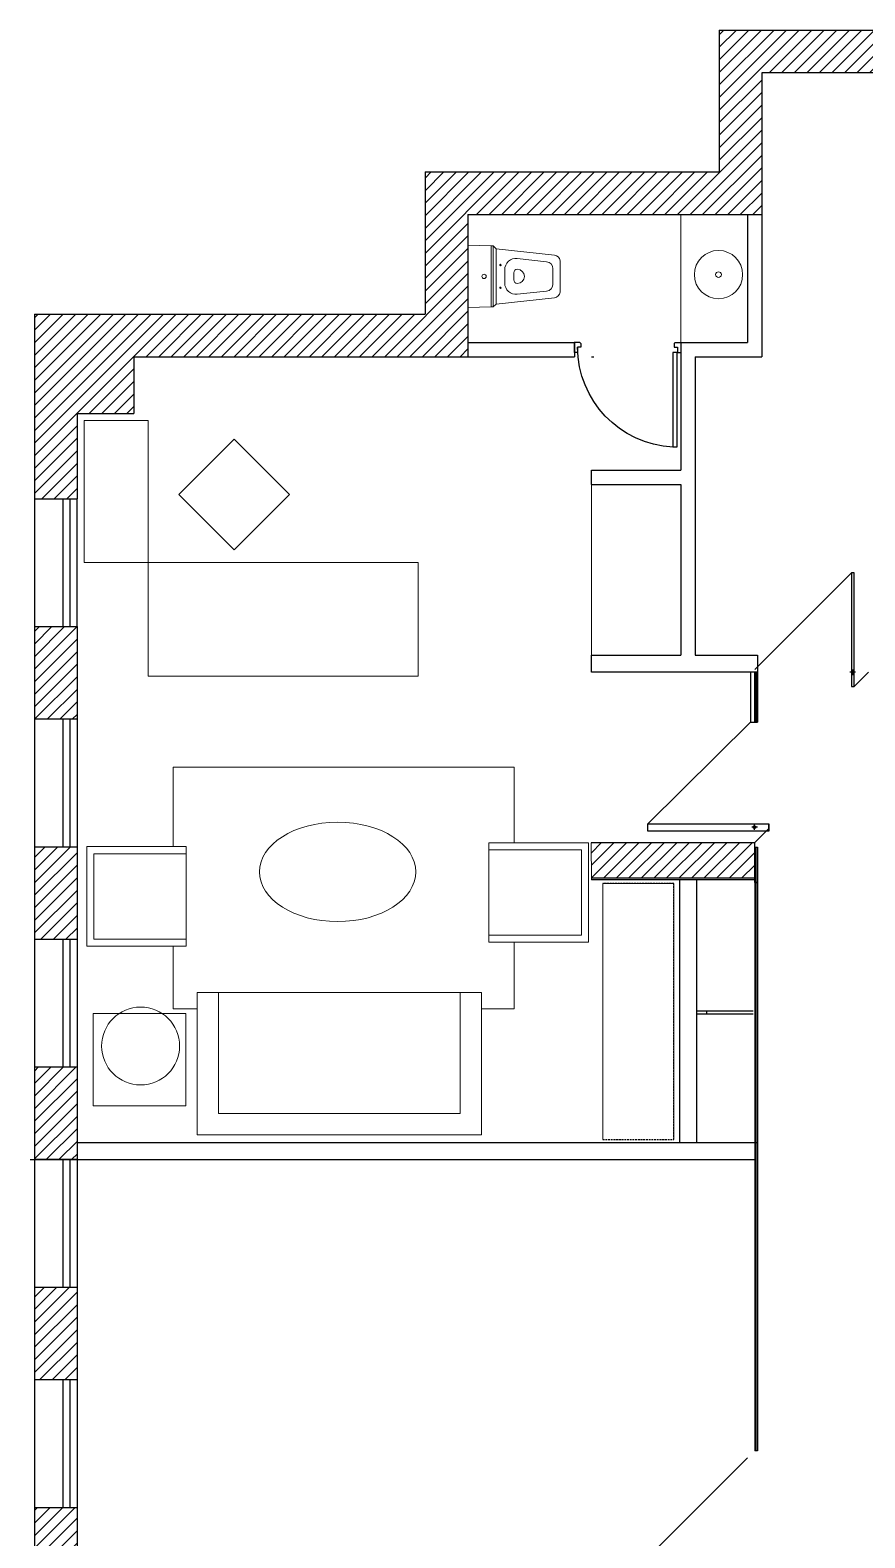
# Model space of a CAD drawing. Header units: millimetres. Extents: x 69942 to 103169, y 109869 to 150283.
# Drawn here: x 77100 to 82975, y 120204 to 130817 of the extents above; entities that cross this region are included whole.
import ezdxf

# ---------------------------------------------------------------- set-up
doc = ezdxf.new("R2010")
doc.units = ezdxf.units.MM
doc.header["$MEASUREMENT"] = 0
doc.linetypes.add('DASHED', pattern=[19.05, 12.7, -6.35])
doc.layers.add('008', color=8, linetype='Continuous', lineweight=9)
for name, color, linetype in [('A_MUEBLES', 2, 'Continuous'), ('FMZ-0.4', 5, 'Continuous'), ('FMZ-0.6', 7, 'Continuous'), ('FMZ-CRISTAL', 4, 'Continuous'), ('FMZ-PROYECCIONES', 50, 'DASHED'), ('Mobiliario', 7, 'Continuous'), ('vent', 8, 'Continuous')]:
    doc.layers.add(name, color=color, linetype=linetype)
doc.layers.add('FMZ-CONTRUYE', color=7, linetype='Continuous', true_color=0xf00000)
doc.layers.add('FMZ-MOBILIARIO', color=7, linetype='Continuous', true_color=0x46434a)
pattern_1 = [(45, (-680707.704, -994088.684), (-44.1941738, 44.1941738), [])]
pattern_2 = [(45, (-680707.704, -988958.684), (-44.1941738, 44.1941738), [])]

# ---------------------------------------------------------------- blocks, each defined once
blk = doc.blocks.new('A$C22EA419C')
at = {"layer": 'FMZ-CRISTAL'}
for p, q in [((0, 0), (68, -68)), ((-12, -70), (-2, -80)), ((-4, -69), (0, -69)), ((-2, -71), (-2, -67))]:
    blk.add_line(p, q, dxfattribs=at)
blk.add_lwpolyline([(-12, -70), (68, -70), (68, -68), (-12, -68)], close=True, dxfattribs=at)
blk.add_circle((-2, -69), 1, dxfattribs=at)
blk = doc.blocks.new('P-080')
at = {"layer": 'FMZ-MOBILIARIO'}
for p, q in [((741, 38), (741, 748)), ((771, 748), (741, 748)), ((771, 38), (771, 748)), ((0, -38), (0, 38)), ((25, 38), (0, 38)), ((25, -2), (25, 38)), ((771, 38), (741, 38)), ((775, 38), (800, 38)), ((775, -2), (775, 38)), ((800, -38), (800, 38)), ((42, -38), (0, -38)), ((50, -2), (25, -2)), ((50, -30), (42, -38)), ((50, -30), (50, -2)), ((750, -2), (775, -2)), ((750, -30), (750, -2)), ((750, -30), (758, -38)), ((758, -38), (800, -38))]:
    blk.add_line(p, q, dxfattribs=at)
blk.add_arc((776, -3), 751, 92.6679, 179.9589, dxfattribs=at)

msp = doc.modelspace()

# ---------------------------------------------------------------- hatches: boundary and pattern name
at = {"layer": 'Mobiliario', "linetype": 'Continuous'}
h = msp.add_hatch(dxfattribs=at)
h.set_pattern_fill('ANSI31', color=8, scale=500)
h.set_pattern_definition(pattern_1)
h.paths.add_polyline_path([(80180.1, 129518.5), (82250.1, 129518.5), (82250.1, 130516.9), (83450.1, 130516.9), (83450.1, 130816.9), (81950.1, 130816.9), (81950.1, 129818.5), (79880.1, 129818.5), (79880.1, 128818.5), (77130.1, 128818.5), (77130.1, 127518.5), (77430.1, 127518.5), (77430.1, 128118.5), (77830.1, 128118.5), (77830.1, 128518.5), (80180.1, 128518.5)])
h.paths.add_polyline_path([(77430.1, 126618.5), (77130.1, 126618.5), (77130.1, 125968.5), (77430.1, 125968.5)])
h.paths.add_polyline_path([(77430.1, 125068.5), (77130.1, 125068.5), (77130.1, 124418.5), (77430.1, 124418.5)])
h.paths.add_polyline_path([(77430.1, 123518.5), (77130.1, 123518.5), (77130.1, 122868.5), (77430.1, 122868.5)])
h.paths.add_polyline_path([(77430.1, 121968.5), (77130.1, 121968.5), (77130.1, 121318.5), (77430.1, 121318.5)])
h.paths.add_polyline_path([(77430.1, 120418.5), (77130.1, 120418.5), (77130.1, 119768.5), (77430.1, 119768.5)])
h.paths.add_polyline_path([(77430.1, 118868.5), (77130.1, 118868.5), (77130.1, 118218.5), (77430.1, 118218.5)])
h.paths.add_polyline_path([(77430.1, 117318.5), (77130.1, 117318.5), (77130.1, 116668.5), (77430.1, 116668.5)])
h.paths.add_polyline_path([(77430.1, 115768.5), (77130.1, 115768.5), (77130.1, 114568.5), (77430.1, 114568.5)])
h.paths.add_polyline_path([(77430.1, 113668.5), (77130.1, 113668.5), (77130.1, 113018.5), (77430.1, 113018.5)])
h.paths.add_polyline_path([(77430.1, 112118.5), (77130.1, 112118.5), (77130.1, 110479.2), (78950.1, 110479.2), (78950.1, 110779.2), (77430.1, 110779.2)])
h.paths.add_polyline_path([(80500.1, 110779.2), (79850.1, 110779.2), (79850.1, 110479.2), (80500.1, 110479.2)])
h.paths.add_polyline_path([(82050.1, 110779.2), (81400.1, 110779.2), (81400.1, 110479.2), (82050.1, 110479.2)])
h.paths.add_polyline_path([(83600.1, 110779.2), (82950.1, 110779.2), (82950.1, 110479.2), (83600.1, 110479.2)])
h.paths.add_polyline_path([(85150.1, 110779.2), (84500.1, 110779.2), (84500.1, 110479.2), (85150.1, 110479.2)])
h.paths.add_polyline_path([(86700.1, 110779.2), (86050.1, 110779.2), (86050.1, 110479.2), (86700.1, 110479.2)])
h.paths.add_polyline_path([(88250.1, 110779.2), (87600.1, 110779.2), (87600.1, 110479.2), (88250.1, 110479.2)])
h.paths.add_polyline_path([(89800.1, 110779.2), (89150.1, 110779.2), (89150.1, 110479.2), (89800.1, 110479.2)])
h.paths.add_polyline_path([(91350.1, 110779.2), (90700.1, 110779.2), (90700.1, 110479.2), (91350.1, 110479.2)])
h.paths.add_polyline_path([(92900.1, 110779.2), (92250.1, 110779.2), (92250.1, 110479.2), (92900.1, 110479.2)])
h.paths.add_polyline_path([(94450.1, 110779.2), (93800.1, 110779.2), (93800.1, 110479.2), (94450.1, 110479.2)])
h.paths.add_polyline_path([(96000.1, 110779.2), (95350.1, 110779.2), (95350.1, 110479.2), (96000.1, 110479.2)])
h.paths.add_polyline_path([(97550.1, 110779.2), (96900.1, 110779.2), (96900.1, 110479.2), (97550.1, 110479.2)])
h.paths.add_polyline_path([(100550.1, 112316.9), (101550.1, 112316.9), (101550.1, 114516.9), (102700.1, 114516.9), (102700.1, 115536.9), (102400.1, 115536.9), (102400.1, 114816.9), (102000.1, 114816.9), (101250.1, 114816.9), (101250.1, 112616.9), (100250.1, 112616.9), (100250.1, 110779.2), (98450.1, 110779.2), (98450.1, 110479.2), (100550.1, 110479.2)])
h = msp.add_hatch(dxfattribs=at)
h.set_pattern_fill('ANSI31', color=8, scale=500)
h.set_pattern_definition(pattern_1)
h.paths.add_polyline_path([(80180.1, 129518.5), (82250.1, 129518.5), (82250.1, 130516.9), (83450.1, 130516.9), (83450.1, 130816.9), (81950.1, 130816.9), (81950.1, 129818.5), (79880.1, 129818.5), (79880.1, 128818.5), (77130.1, 128818.5), (77130.1, 127518.5), (77430.1, 127518.5), (77430.1, 128118.5), (77830.1, 128118.5), (77830.1, 128518.5), (80180.1, 128518.5)])
h.paths.add_polyline_path([(77430.1, 126618.5), (77130.1, 126618.5), (77130.1, 125968.5), (77430.1, 125968.5)])
h.paths.add_polyline_path([(77430.1, 125068.5), (77130.1, 125068.5), (77130.1, 124418.5), (77430.1, 124418.5)])
h.paths.add_polyline_path([(77430.1, 123518.5), (77130.1, 123518.5), (77130.1, 122868.5), (77430.1, 122868.5)])
h.paths.add_polyline_path([(77430.1, 121968.5), (77130.1, 121968.5), (77130.1, 121318.5), (77430.1, 121318.5)])
h.paths.add_polyline_path([(77430.1, 120418.5), (77130.1, 120418.5), (77130.1, 119768.5), (77430.1, 119768.5)])
h.paths.add_polyline_path([(77430.1, 118868.5), (77130.1, 118868.5), (77130.1, 118218.5), (77430.1, 118218.5)])
h.paths.add_polyline_path([(77430.1, 117318.5), (77130.1, 117318.5), (77130.1, 116668.5), (77430.1, 116668.5)])
h.paths.add_polyline_path([(77430.1, 115768.5), (77130.1, 115768.5), (77130.1, 114568.5), (77430.1, 114568.5)])
h.paths.add_polyline_path([(77430.1, 113668.5), (77130.1, 113668.5), (77130.1, 113018.5), (77430.1, 113018.5)])
h.paths.add_polyline_path([(77430.1, 112118.5), (77130.1, 112118.5), (77130.1, 110479.2), (78950.1, 110479.2), (78950.1, 110779.2), (77430.1, 110779.2)])
h.paths.add_polyline_path([(80500.1, 110779.2), (79850.1, 110779.2), (79850.1, 110479.2), (80500.1, 110479.2)])
h.paths.add_polyline_path([(82050.1, 110779.2), (81400.1, 110779.2), (81400.1, 110479.2), (82050.1, 110479.2)])
h.paths.add_polyline_path([(83600.1, 110779.2), (82950.1, 110779.2), (82950.1, 110479.2), (83600.1, 110479.2)])
h.paths.add_polyline_path([(85150.1, 110779.2), (84500.1, 110779.2), (84500.1, 110479.2), (85150.1, 110479.2)])
h.paths.add_polyline_path([(86700.1, 110779.2), (86050.1, 110779.2), (86050.1, 110479.2), (86700.1, 110479.2)])
h.paths.add_polyline_path([(88250.1, 110779.2), (87600.1, 110779.2), (87600.1, 110479.2), (88250.1, 110479.2)])
h.paths.add_polyline_path([(89800.1, 110779.2), (89150.1, 110779.2), (89150.1, 110479.2), (89800.1, 110479.2)])
h.paths.add_polyline_path([(91350.1, 110779.2), (90700.1, 110779.2), (90700.1, 110479.2), (91350.1, 110479.2)])
h.paths.add_polyline_path([(92900.1, 110779.2), (92250.1, 110779.2), (92250.1, 110479.2), (92900.1, 110479.2)])
h.paths.add_polyline_path([(94450.1, 110779.2), (93800.1, 110779.2), (93800.1, 110479.2), (94450.1, 110479.2)])
h.paths.add_polyline_path([(96000.1, 110779.2), (95350.1, 110779.2), (95350.1, 110479.2), (96000.1, 110479.2)])
h.paths.add_polyline_path([(97550.1, 110779.2), (96900.1, 110779.2), (96900.1, 110479.2), (97550.1, 110479.2)])
h.paths.add_polyline_path([(100550.1, 112316.9), (101550.1, 112316.9), (101550.1, 114516.9), (102700.1, 114516.9), (102700.1, 115536.9), (102400.1, 115536.9), (102400.1, 114816.9), (102000.1, 114816.9), (101250.1, 114816.9), (101250.1, 112616.9), (100250.1, 112616.9), (100250.1, 110779.2), (98450.1, 110779.2), (98450.1, 110479.2), (100550.1, 110479.2)])
h = msp.add_hatch(dxfattribs=at)
h.set_pattern_fill('ANSI31', color=8, scale=500)
h.set_pattern_definition(pattern_2)
h.paths.add_polyline_path([(82200.1, 125096.9), (81050.1, 125096.9), (81050.1, 124846.9), (82200.1, 124846.9)])
h = msp.add_hatch(dxfattribs=at)
h.set_pattern_fill('ANSI31', color=8, scale=500)
h.set_pattern_definition(pattern_2)
h.paths.add_polyline_path([(82200.1, 125096.9), (81050.1, 125096.9), (81050.1, 124846.9), (82200.1, 124846.9)])

# ---------------------------------------------------------------- linework, layer by layer
at = {"layer": '008'}
for p, q in [((82205.1, 125066.9), (82205.1, 120816.9)), ((82205.1, 125066.9), (82205.1, 120816.9)), ((82215.1, 125066.9), (82215.1, 120816.9)), ((82215.1, 125066.9), (82215.1, 120816.9))]:
    msp.add_line(p, q, dxfattribs=at)
at = {"layer": 'A_MUEBLES', "color": 7, "linetype": 'Continuous', "lineweight": 9}
for p, q in [((81680.1, 128618.5), (81680.1, 129518.5)), ((81680.1, 128618.5), (81680.1, 129518.5)), ((80180.1, 129303.7), (80345.1, 129298.7)), ((80180.1, 129303.7), (80180.1, 128863.7)), ((80180.1, 129303.7), (80345.1, 129298.7)), ((80180.1, 129303.7), (80180.1, 128863.7)), ((80345.1, 129298.7), (80345.1, 128868.7)), ((80345.1, 129298.7), (80360.1, 129298.7)), ((80345.1, 129298.7), (80345.1, 128868.7)), ((80345.1, 129298.7), (80360.1, 129298.7)), ((80360.1, 129298.7), (80380.1, 129278.7)), ((80360.1, 129298.7), (80360.1, 128868.7)), ((80360.1, 129298.7), (80380.1, 129278.7)), ((80360.1, 129298.7), (80360.1, 128868.7)), ((80380.1, 129278.7), (80790.1, 129233.7)), ((80380.1, 129278.7), (80380.1, 128888.7)), ((80380.1, 129278.7), (80790.1, 129233.7)), ((80380.1, 129278.7), (80380.1, 128888.7)), ((80528.8, 129209.9), (80735.5, 129187.2)), ((80528.8, 129209.9), (80735.5, 129187.2)), ((80830.1, 129193.7), (80830.1, 128973.7)), ((80830.1, 129193.7), (80830.1, 128973.7)), ((80440.1, 129037), (80440.1, 129130.4)), ((80440.1, 129037), (80440.1, 129130.4)), ((80503.8, 129108.7), (80503.8, 129058.7)), ((80503.8, 129108.7), (80503.8, 129058.7)), ((80780.1, 129029.8), (80780.1, 129137.5)), ((80780.1, 129029.8), (80780.1, 129137.5)), ((80528.8, 128957.4), (80735.5, 128980.1)), ((80528.8, 128957.4), (80735.5, 128980.1)), ((80180.1, 128863.7), (80345.1, 128868.7)), ((80180.1, 128863.7), (80345.1, 128868.7)), ((80345.1, 128868.7), (80360.1, 128868.7)), ((80345.1, 128868.7), (80360.1, 128868.7)), ((80360.1, 128868.7), (80380.1, 128888.7)), ((80360.1, 128868.7), (80380.1, 128888.7)), ((80380.1, 128888.7), (80790.1, 128933.7)), ((80380.1, 128888.7), (80790.1, 128933.7)), ((77481.2, 128068.5), (77481.2, 127068.5)), ((77931.2, 128068.5), (77481.2, 128068.5)), ((77481.2, 128068.5), (77481.2, 127068.5)), ((77931.2, 128068.5), (77481.2, 128068.5)), ((77931.2, 127068.5), (77931.2, 128068.5)), ((77931.2, 127068.5), (77931.2, 128068.5)), ((81050.1, 127618.5), (81050.1, 126416.9)), ((81050.1, 127618.5), (81050.1, 126416.9)), ((77931.2, 127068.5), (77481.2, 127068.5)), ((77931.2, 127068.5), (77481.2, 127068.5)), ((77931.2, 127068.5), (77931.2, 126268.5)), ((79831.2, 127068.5), (77931.2, 127068.5)), ((77931.2, 127068.5), (77931.2, 126268.5)), ((79831.2, 127068.5), (77931.2, 127068.5)), ((79831.2, 127068.5), (79831.2, 126268.5)), ((79831.2, 127068.5), (79831.2, 126268.5)), ((79831.2, 126268.5), (77931.2, 126268.5)), ((79831.2, 126268.5), (77931.2, 126268.5)), ((78106.4, 125628.6), (80506.4, 125628.6)), ((78106.4, 125628.6), (78106.4, 125069.4)), ((78106.4, 125628.6), (80506.4, 125628.6)), ((78106.4, 125628.6), (78106.4, 125069.4)), ((80506.4, 125628.6), (80506.4, 125096.8)), ((80506.4, 125628.6), (80506.4, 125096.8)), ((78199.2, 125069.4), (77499.2, 125069.4)), ((77499.2, 125069.4), (77499.2, 124369.4)), ((78199.2, 125069.4), (77499.2, 125069.4)), ((77499.2, 125069.4), (77499.2, 124369.4)), ((78199.2, 125019.4), (77549.2, 125019.4)), ((77549.2, 125019.4), (77549.2, 124419.4)), ((78199.2, 125019.4), (77549.2, 125019.4)), ((77549.2, 125019.4), (77549.2, 124419.4)), ((78199.2, 124369.4), (78199.2, 125069.4)), ((78199.2, 124369.4), (78199.2, 125069.4)), ((80329.6, 124396.8), (80329.6, 125096.8)), ((80329.6, 125096.8), (81029.6, 125096.8)), ((80329.6, 125096.8), (81029.6, 125096.8)), ((80329.6, 124396.8), (80329.6, 125096.8)), ((80329.6, 125096.8), (81029.6, 125096.8)), ((80329.6, 125096.8), (81029.6, 125096.8)), ((80329.6, 125046.8), (80979.6, 125046.8)), ((80329.6, 125046.8), (80979.6, 125046.8)), ((80979.6, 125046.8), (80979.6, 124446.8)), ((80979.6, 125046.8), (80979.6, 124446.8)), ((81029.6, 125096.8), (81029.6, 124396.8)), ((81029.6, 125096.8), (81029.6, 124396.8)), ((81048.8, 125096.9), (81050.1, 124836.9)), ((81048.8, 125096.9), (81050.1, 124836.9)), ((81130.1, 124809.7), (81130.1, 123008.1)), ((81630.1, 124809.7), (81130.1, 124809.7)), ((81130.1, 124809.7), (81130.1, 123008.1)), ((81630.1, 123008.1), (81630.1, 124809.7)), ((77549.2, 124419.4), (78199.2, 124419.4)), ((77549.2, 124419.4), (78199.2, 124419.4)), ((80329.6, 124446.8), (80979.6, 124446.8)), ((80329.6, 124446.8), (80979.6, 124446.8)), ((80979.6, 124396.8), (80329.6, 124396.8)), ((80329.6, 124396.8), (81029.6, 124396.8)), ((80979.6, 124396.8), (80329.6, 124396.8)), ((80329.6, 124396.8), (81029.6, 124396.8)), ((80506.4, 124396.8), (80506.4, 123928.6)), ((80506.4, 124396.8), (80506.4, 123928.6)), ((77499.2, 124369.4), (78199.2, 124369.4)), ((77499.2, 124369.4), (78199.2, 124369.4)), ((78106.4, 124369.4), (78106.4, 123928.6)), ((78106.4, 124369.4), (78106.4, 123928.6)), ((80276.1, 124042), (78276.1, 124042)), ((78276.1, 124042), (78276.1, 123042)), ((80276.1, 124042), (78276.1, 124042)), ((78276.1, 124042), (78276.1, 123042)), ((78426.1, 124042), (78426.1, 123192)), ((78426.1, 124042), (78426.1, 123192)), ((80126.1, 124042), (80126.1, 123192)), ((80126.1, 124042), (80126.1, 123192)), ((80276.1, 123192), (80276.1, 124042)), ((80276.1, 124042), (80276.1, 123042)), ((80276.1, 123192), (80276.1, 124042)), ((80276.1, 124042), (80276.1, 123042)), ((78106.4, 123928.6), (78276.1, 123928.6)), ((78106.4, 123928.6), (78276.1, 123928.6)), ((80276.1, 123928.6), (80506.4, 123928.6)), ((80276.1, 123928.6), (80506.4, 123928.6)), ((78426.1, 123192), (80126.1, 123192)), ((78426.1, 123192), (80126.1, 123192)), ((78276.1, 123042), (80276.1, 123042)), ((78276.1, 123042), (80276.1, 123042))]:
    msp.add_line(p, q, dxfattribs=at)
at = {"layer": 'A_MUEBLES', "color": 7, "linetype": 'Continuous', "lineweight": 9, "flags": 128}
for points in [[(78536, 127159.7), (78924.9, 127548.6), (78536, 127937.6), (78147.1, 127548.6)], [(78536, 127159.7), (78924.9, 127548.6), (78536, 127937.6), (78147.1, 127548.6)], [(77544.7, 123244.6), (78194.7, 123244.6), (78194.7, 123894.6), (77544.7, 123894.6)], [(77544.7, 123244.6), (78194.7, 123244.6), (78194.7, 123894.6), (77544.7, 123894.6)]]:
    msp.add_lwpolyline(points, close=True, dxfattribs=at)
at = {"layer": 'A_MUEBLES', "color": 7, "linetype": 'Continuous', "lineweight": 9}
for centre, radius in [((81945.1, 129096), 170), ((81945.1, 129096), 170), ((80410.1, 129163.7), 5), ((80410.1, 129163.7), 5), ((80295.1, 129083.7), 15), ((80295.1, 129083.7), 15), ((81945.1, 129096), 20), ((81945.1, 129096), 20), ((80410.1, 129003.7), 5), ((80410.1, 129003.7), 5), ((77877.6, 123666.1), 274.2), ((77877.6, 123666.1), 274.2)]:
    msp.add_circle(centre, radius, dxfattribs=at)
for centre, radius, start, end in [((80520.1, 129130.4), 80, 83.73651, 180), ((80520.1, 129130.4), 80, 83.73651, 180), ((80730.1, 129137.5), 50, 0, 83.73651), ((80730.1, 129137.5), 50, 0, 83.73651), ((80785.2, 129188.7), 45.2, 6.26349, 83.73651), ((80785.2, 129188.7), 45.2, 6.26349, 83.73651), ((80528.8, 129108.7), 25, 90, 180), ((80528.8, 129108.7), 25, 90, 180), ((80528.8, 129058.7), 25, 180, 270), ((80528.8, 129058.7), 25, 180, 270), ((80528.8, 129083.7), 50, 270, 90), ((80528.8, 129083.7), 50, 270, 90), ((80520.1, 129037), 80, 180, 276.26349), ((80520.1, 129037), 80, 180, 276.26349), ((80730.1, 129029.8), 50, 276.26349, 0.00001), ((80730.1, 129029.8), 50, 276.26349, 0.00001), ((80785.2, 128978.6), 45.2, 276.26349, 353.73651), ((80785.2, 128978.6), 45.2, 276.26349, 353.73651)]:
    msp.add_arc(centre, radius, start, end, dxfattribs=at)
msp.add_ellipse((79264.4, 124892), major_axis=(-550.2, 0), ratio=0.6361613, dxfattribs=at)
msp.add_ellipse((79264.4, 124892), major_axis=(-550.2, 0), ratio=0.6361613, dxfattribs=at)
at = {"layer": 'FMZ-0.4'}
for p, q in [((82150.1, 129518.5), (82150.1, 128618.5)), ((82150.1, 129518.5), (82150.1, 128618.5)), ((82250.1, 129518.5), (82250.1, 128518.5)), ((82250.1, 129518.5), (82250.1, 128518.5)), ((80180.1, 128618.5), (80931.6, 128618.5)), ((80180.1, 128618.5), (80931.6, 128618.5)), ((80931.6, 128618.5), (80931.6, 128518.5)), ((80931.6, 128618.5), (80931.6, 128518.5)), ((81680.1, 128618.5), (81680.1, 127718.5)), ((81680.1, 128618.5), (82150.1, 128618.5)), ((81680.1, 128618.5), (81680.1, 127718.5)), ((81680.1, 128618.5), (82150.1, 128618.5)), ((80180.1, 128518.5), (80931.6, 128518.5)), ((80180.1, 128518.5), (80931.6, 128518.5)), ((81780.1, 128518.5), (82250.1, 128518.5)), ((81780.1, 128518.5), (81780.1, 126416.9)), ((81780.1, 128518.5), (82250.1, 128518.5)), ((81780.1, 128518.5), (81780.1, 126416.9)), ((81050.1, 127718.5), (81680.1, 127718.5)), ((81050.1, 127618.5), (81050.1, 127718.5)), ((81050.1, 127718.5), (81680.1, 127718.5)), ((81050.1, 127618.5), (81050.1, 127718.5)), ((81050.1, 127618.5), (81680.1, 127618.5)), ((81050.1, 127618.5), (81680.1, 127618.5)), ((81680.1, 127618.5), (81680.1, 126416.9)), ((81680.1, 127618.5), (81680.1, 126416.9)), ((81670.1, 124838.5), (81670.1, 122988.5)), ((81670.1, 124838.5), (81670.1, 122988.5)), ((81790.1, 124838.5), (81790.1, 122988.5)), ((81790.1, 124838.5), (81790.1, 122988.5)), ((81790.1, 123913.5), (82190.1, 123913.5)), ((81790.1, 123913.5), (82190.1, 123913.5)), ((81790.1, 123893.5), (82190.1, 123893.5)), ((81790.1, 123893.5), (82190.1, 123893.5)), ((81860.1, 123911.9), (81860.1, 123891.9)), ((81860.1, 123911.9), (81860.1, 123891.9)), ((77430.1, 122986.9), (80300.1, 122986.9)), ((77430.1, 122986.9), (82200.1, 122986.9)), ((77430.1, 122986.9), (80300.1, 122986.9)), ((77430.1, 122986.9), (82200.1, 122986.9)), ((82200.1, 122986.9), (82200.1, 122866.9)), ((82200.1, 122986.9), (82200.1, 122866.9)), ((77100.1, 122866.9), (82200.1, 122866.9)), ((77100.1, 122866.9), (82200.1, 122866.9))]:
    msp.add_line(p, q, dxfattribs=at)
for points in [[(82220.1, 126416.9), (82220.1, 126296.9), (81050.1, 126296.9), (81050.1, 126416.9), (81680.1, 126416.9)], [(82220.1, 126416.9), (82220.1, 126296.9), (81050.1, 126296.9), (81050.1, 126416.9), (81680.1, 126416.9)], [(81780.1, 126416.9), (82220.1, 126416.9)], [(81780.1, 126416.9), (82220.1, 126416.9)]]:
    msp.add_lwpolyline(points, dxfattribs=at)
at = {"layer": 'FMZ-0.6'}
for p, q in [((81950.1, 130816.9), (83450.1, 130816.9)), ((81950.1, 130816.9), (81950.1, 129818.5)), ((81950.1, 130816.9), (83450.1, 130816.9)), ((81950.1, 130816.9), (81950.1, 129818.5)), ((83450.1, 130516.9), (82250.1, 130516.9)), ((82250.1, 130516.9), (82250.1, 129518.5)), ((83450.1, 130516.9), (82250.1, 130516.9)), ((82250.1, 130516.9), (82250.1, 129518.5)), ((79880.1, 129818.5), (81950.1, 129818.5)), ((79880.1, 129818.5), (79880.1, 128818.5)), ((79880.1, 129818.5), (81950.1, 129818.5)), ((79880.1, 129818.5), (79880.1, 128818.5)), ((80180.1, 129518.5), (82250.1, 129518.5)), ((80180.1, 129518.5), (80180.1, 128518.5)), ((80180.1, 129518.5), (82250.1, 129518.5)), ((80180.1, 129518.5), (80180.1, 128518.5)), ((77130.1, 128818.5), (77130.1, 127518.5)), ((77130.1, 128818.5), (79880.1, 128818.5)), ((77130.1, 128818.5), (79880.1, 128818.5)), ((77130.1, 128818.5), (77130.1, 127518.5)), ((77130.1, 128818.5), (79880.1, 128818.5)), ((77130.1, 128818.5), (79880.1, 128818.5)), ((77830.1, 128518.5), (77830.1, 128118.5)), ((77830.1, 128518.5), (80180.1, 128518.5)), ((77830.1, 128518.5), (77830.1, 128118.5)), ((77830.1, 128518.5), (80180.1, 128518.5)), ((77430.1, 128118.5), (77430.1, 127518.5)), ((77430.1, 128118.5), (77830.1, 128118.5)), ((77430.1, 128118.5), (77430.1, 127518.5)), ((77430.1, 128118.5), (77830.1, 128118.5)), ((77130.1, 127518.5), (77430.1, 127518.5)), ((77130.1, 127518.5), (77430.1, 127518.5)), ((77130.1, 126618.5), (77430.1, 126618.5)), ((77130.1, 126618.5), (77130.1, 125968.5)), ((77130.1, 126618.5), (77430.1, 126618.5)), ((77130.1, 126618.5), (77130.1, 125968.5)), ((77430.1, 126618.5), (77430.1, 125968.5)), ((77430.1, 126618.5), (77430.1, 125968.5)), ((77130.1, 125968.5), (77430.1, 125968.5)), ((77130.1, 125968.5), (77430.1, 125968.5)), ((77130.1, 125068.5), (77430.1, 125068.5)), ((77130.1, 125068.5), (77130.1, 124418.5)), ((77130.1, 125068.5), (77430.1, 125068.5)), ((77130.1, 125068.5), (77130.1, 124418.5)), ((77430.1, 125068.5), (77430.1, 124418.5)), ((77430.1, 125068.5), (77430.1, 124418.5)), ((82200.1, 125096.9), (81048.8, 125096.9)), ((82198.8, 125096.9), (81048.8, 125096.9)), ((82198.8, 125096.9), (81048.8, 125096.9)), ((82200.1, 125096.9), (81048.8, 125096.9)), ((82198.8, 125096.9), (81048.8, 125096.9)), ((82198.8, 125096.9), (81048.8, 125096.9)), ((82198.8, 125096.9), (82200.1, 124836.9)), ((82198.8, 125096.9), (82200.1, 124836.9)), ((82200.1, 124816.9), (82200.1, 125066.9)), ((82200.1, 124816.9), (82200.1, 125066.9)), ((82200.1, 124816.9), (82200.1, 125066.9)), ((82200.1, 124816.9), (82200.1, 125066.9)), ((82198.8, 124846.9), (81048.8, 124846.9)), ((82198.8, 124846.9), (81048.8, 124846.9)), ((82198.8, 124846.9), (81048.8, 124846.9)), ((82198.8, 124846.9), (81048.8, 124846.9)), ((82200.1, 124836.9), (81050.1, 124836.9)), ((82200.1, 124836.9), (81050.1, 124836.9)), ((77130.1, 124418.5), (77430.1, 124418.5)), ((77130.1, 124418.5), (77430.1, 124418.5)), ((77130.1, 123518.5), (77130.1, 122868.5)), ((77130.1, 123518.5), (77430.1, 123518.5)), ((77130.1, 123518.5), (77130.1, 122868.5)), ((77130.1, 123518.5), (77430.1, 123518.5)), ((77430.1, 123518.5), (77430.1, 122868.5)), ((77430.1, 123518.5), (77430.1, 122868.5)), ((77130.1, 122868.5), (77430.1, 122868.5)), ((77130.1, 122868.5), (77430.1, 122868.5)), ((77130.1, 121968.5), (77130.1, 121318.5)), ((77130.1, 121968.5), (77430.1, 121968.5)), ((77130.1, 121968.5), (77130.1, 121318.5)), ((77130.1, 121968.5), (77430.1, 121968.5)), ((77430.1, 121968.5), (77430.1, 121318.5)), ((77430.1, 121968.5), (77430.1, 121318.5)), ((77130.1, 121318.5), (77430.1, 121318.5)), ((77130.1, 121318.5), (77430.1, 121318.5)), ((77130.1, 120418.5), (77430.1, 120418.5)), ((77130.1, 120418.5), (77130.1, 119768.5)), ((77130.1, 120418.5), (77430.1, 120418.5)), ((77130.1, 120418.5), (77130.1, 119768.5)), ((77430.1, 120418.5), (77430.1, 119768.5)), ((77430.1, 120418.5), (77430.1, 119768.5))]:
    msp.add_line(p, q, dxfattribs=at)
at = {"layer": 'FMZ-CRISTAL'}
for p, q in [((82170.1, 126296.9), (82170.1, 125946.9)), ((82170.1, 126296.9), (82170.1, 125946.9)), ((82200.1, 126296.9), (82200.1, 125946.9)), ((82200.1, 126296.9), (82200.1, 125946.9)), ((82205.1, 126296.9), (82205.1, 125946.9)), ((82205.1, 126296.9), (82205.1, 125946.9)), ((82215.1, 126296.9), (82215.1, 125946.9)), ((82215.1, 126296.9), (82215.1, 125946.9)), ((82170.1, 125946.9), (81448.8, 125229.4)), ((82170.1, 125946.9), (81448.8, 125229.4)), ((82218.8, 125206.9), (82178.8, 125206.9)), ((82218.8, 125206.9), (82178.8, 125206.9)), ((82198.8, 125186.9), (82198.8, 125226.9)), ((82198.8, 125186.9), (82198.8, 125226.9)), ((82298.8, 125196.9), (82198.8, 125096.9)), ((82298.8, 125196.9), (82198.8, 125096.9)), ((82200.1, 125066.9), (82200.1, 122986.9)), ((82200.1, 125066.9), (82200.1, 122986.9)), ((82200.1, 122986.9), (82200.1, 120816.9)), ((82200.1, 122986.9), (82200.1, 120816.9)), ((82220.1, 122986.9), (82220.1, 120816.9)), ((82220.1, 122986.9), (82220.1, 120816.9)), ((82220.1, 120816.9), (82200.1, 120816.9)), ((82220.1, 120816.9), (82200.1, 120816.9))]:
    msp.add_line(p, q, dxfattribs=at)
for points in [[(82220.1, 125946.9), (82200.1, 125946.9), (82200.1, 126296.9), (82220.1, 126296.9)], [(82220.1, 125946.9), (82200.1, 125946.9), (82200.1, 126296.9), (82220.1, 126296.9)], [(82298.8, 125179.4), (81448.8, 125179.4), (81448.8, 125229.4), (82298.8, 125229.4)], [(82298.8, 125179.4), (81448.8, 125179.4), (81448.8, 125229.4), (82298.8, 125229.4)], [(82220.1, 124816.9), (82200.1, 124816.9), (82200.1, 125066.9), (82220.1, 125066.9)], [(82220.1, 124816.9), (82200.1, 124816.9), (82200.1, 125066.9), (82220.1, 125066.9)]]:
    msp.add_lwpolyline(points, close=True, dxfattribs=at)
for points in [[(82170.1, 125946.9), (82220.1, 125946.9)], [(82170.1, 125946.9), (82220.1, 125946.9)], [(82298.8, 125179.4), (82298.8, 125229.4)], [(82298.8, 125179.4), (82298.8, 125229.4)]]:
    msp.add_lwpolyline(points, dxfattribs=at)
msp.add_circle((82198.8, 125206.9), 10, dxfattribs=at)
msp.add_circle((82198.8, 125206.9), 10, dxfattribs=at)
at = {"layer": 'FMZ-MOBILIARIO'}
for p, q in [((82200.1, 124816.9), (82220.1, 124816.9)), ((82200.1, 124816.9), (82220.1, 124816.9)), ((82220.1, 124816.9), (82220.1, 122986.9)), ((82220.1, 124816.9), (82220.1, 122986.9))]:
    msp.add_line(p, q, dxfattribs=at)
for points in [[(81050.1, 128516.9), (81068.1, 128516.9)], [(81050.1, 128516.9), (81068.1, 128516.9)], [(82200.1, 122986.9), (82220.1, 122986.9)], [(82200.1, 122986.9), (82220.1, 122986.9)]]:
    msp.add_lwpolyline(points, dxfattribs=at)
at = {"layer": 'FMZ-PROYECCIONES'}
for p, q in [((81630.1, 124809.7), (81130.1, 124809.7)), ((81630.1, 123008.1), (81630.1, 124809.7)), ((81130.1, 123008.1), (81630.1, 123008.1)), ((81130.1, 123008.1), (81630.1, 123008.1))]:
    msp.add_line(p, q, dxfattribs=at)
at = {"layer": 'vent'}
for p, q in [((77130.1, 127518.5), (77130.1, 126618.5)), ((77130.1, 127518.5), (77130.1, 126618.5)), ((77330.1, 127518.5), (77330.1, 126618.5)), ((77330.1, 127518.5), (77330.1, 126618.5)), ((77380.1, 127518.5), (77380.1, 126618.5)), ((77380.1, 127518.5), (77380.1, 126618.5)), ((77430.1, 126618.5), (77430.1, 127518.5)), ((77430.1, 126618.5), (77430.1, 127518.5)), ((77130.1, 125968.5), (77130.1, 125068.5)), ((77130.1, 125968.5), (77130.1, 125068.5)), ((77330.1, 125968.5), (77330.1, 125068.5)), ((77330.1, 125968.5), (77330.1, 125068.5)), ((77380.1, 125968.5), (77380.1, 125068.5)), ((77380.1, 125968.5), (77380.1, 125068.5)), ((77430.1, 125968.5), (77430.1, 125068.5)), ((77430.1, 125968.5), (77430.1, 125068.5)), ((77130.1, 124418.5), (77130.1, 123518.5)), ((77130.1, 124418.5), (77130.1, 123518.5)), ((77330.1, 124418.5), (77330.1, 123518.5)), ((77330.1, 124418.5), (77330.1, 123518.5)), ((77380.1, 124418.5), (77380.1, 123518.5)), ((77380.1, 124418.5), (77380.1, 123518.5)), ((77430.1, 124418.5), (77430.1, 123518.5)), ((77430.1, 124418.5), (77430.1, 123518.5)), ((77130.1, 122868.5), (77130.1, 121968.5)), ((77130.1, 122868.5), (77130.1, 121968.5)), ((77330.1, 122868.5), (77330.1, 121968.5)), ((77330.1, 122868.5), (77330.1, 121968.5)), ((77380.1, 122868.5), (77380.1, 121968.5)), ((77380.1, 122868.5), (77380.1, 121968.5)), ((77430.1, 122868.5), (77430.1, 121968.5)), ((77430.1, 122868.5), (77430.1, 121968.5)), ((77130.1, 121318.5), (77130.1, 120418.5)), ((77130.1, 121318.5), (77130.1, 120418.5)), ((77330.1, 121318.5), (77330.1, 120418.5)), ((77330.1, 121318.5), (77330.1, 120418.5)), ((77380.1, 121318.5), (77380.1, 120418.5)), ((77380.1, 121318.5), (77380.1, 120418.5)), ((77430.1, 121318.5), (77430.1, 120418.5)), ((77430.1, 121318.5), (77430.1, 120418.5))]:
    msp.add_line(p, q, dxfattribs=at)

# ---------------------------------------------------------------- block references
at = {"layer": 'FMZ-CONTRUYE', "xscale": -0.9375033331889426, "yscale": 0.9375033332617022, "zscale": 0.9375033333273712, "rotation": 180}
msp.add_blockref('P-080', (80930.1, 128582.9), dxfattribs=at)
msp.add_blockref('P-080', (80930.1, 128582.9), dxfattribs=at)
at = {"layer": 'FMZ-CRISTAL', "xscale": 10, "yscale": 10, "zscale": 10, "rotation": 90}
msp.add_blockref('A$C22EA419C', (82200.3, 126316.9), dxfattribs=at)
msp.add_blockref('A$C22EA419C', (82200.3, 126316.9), dxfattribs=at)
at = {"layer": 'FMZ-CRISTAL', "xscale": -10, "yscale": 10, "zscale": 10}
msp.add_blockref('A$C22EA419C', (82148.4, 120766.9), dxfattribs=at)
msp.add_blockref('A$C22EA419C', (82148.4, 120766.9), dxfattribs=at)

doc.saveas('drawing.dxf')
